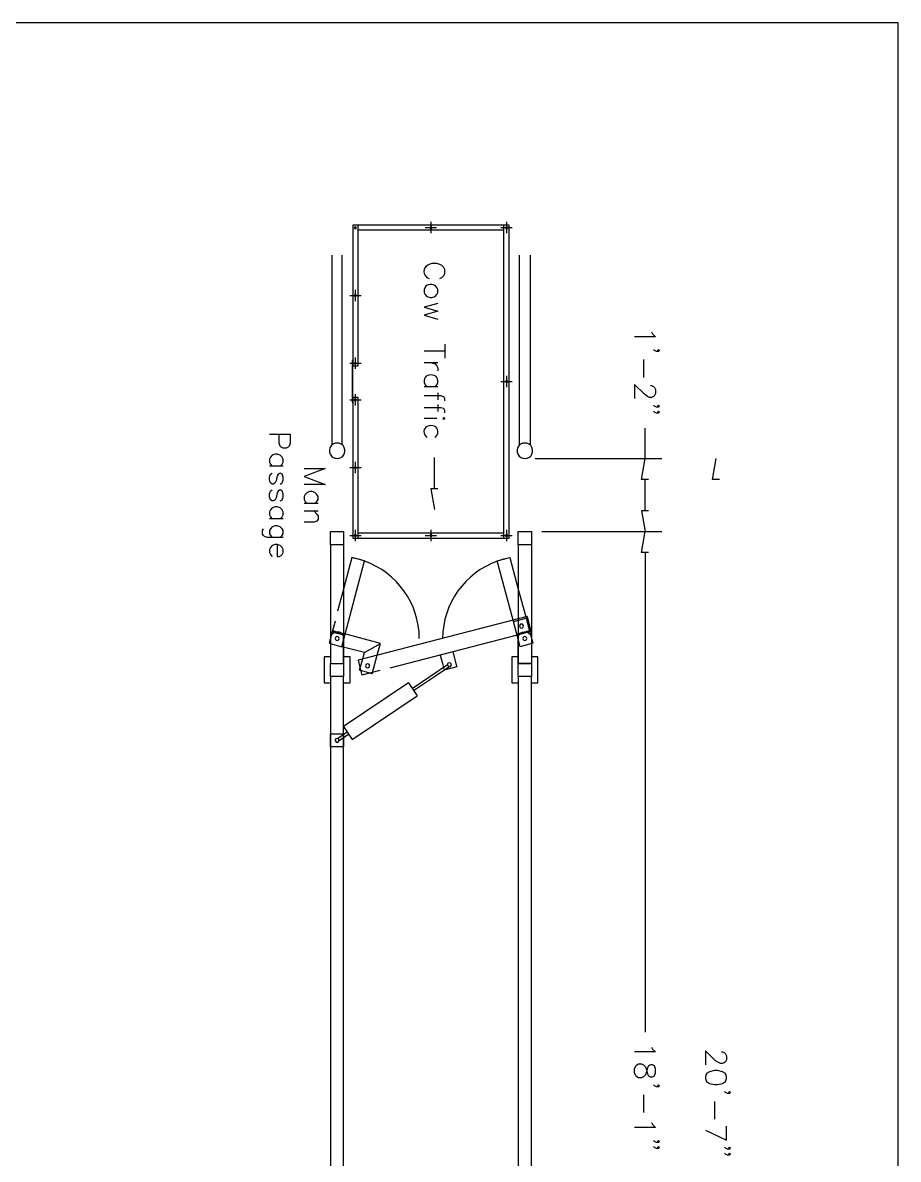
# Model space of a CAD drawing. Extents: x 18 to 773, y 27 to 1196.
# Drawn here: x 395.7 to 773.4, y 697.1 to 1187.3 of the extents above; entities that cross this region are included whole.
import ezdxf

# ---------------------------------------------------------------- set-up
doc = ezdxf.new("R2010")
doc.units = 0
doc.layers.add('Sort_Gate_Installation', color=7, linetype='CONTINUOUS')

msp = doc.modelspace()

# ---------------------------------------------------------------- linework, layer by layer
at = {"layer": 'Sort_Gate_Installation', "color": 1}
for points in [[(773.4, 1187.28), (18.54, 1187.28), (18.54, 27.48), (773.4, 27.48), (773.4, 1187.28), (773.4, 1187.28)], [(529.32, 925.08), (534.72, 923.64), (543.18, 955.14), (537.72, 956.58)], [(534.12, 943.02), (531.54, 933.48)], [(530.4, 929.16), (527.82, 919.68), (533.28, 918.18), (534.72, 923.64), (529.32, 925.08)], [(613.26, 931.2), (609.48, 930.24), (540.36, 912.36)], [(614.28, 925.08), (608.82, 923.64), (607.38, 929.04), (612.84, 930.54), (614.28, 925.08), (614.28, 925.08)], [(610.86, 926.22), (611.28, 926.34), (611.58, 926.64), (611.7, 927.06), (611.58, 927.48), (611.28, 927.84), (610.86, 927.9), (610.44, 927.84), (610.08, 927.48), (610.02, 927.06), (610.08, 926.64), (610.44, 926.34), (610.86, 926.22), (610.86, 926.22)], [(613.26, 931.2), (614.94, 924.66)], [(528.48, 910.98), (534.12, 910.98), (534.12, 922.8), (532.44, 924.48), (530.16, 924.48), (528.48, 922.8), (528.48, 910.98), (528.48, 910.98)], [(528.66, 924.66), (534.6, 923.1)], [(531.3, 920.82), (531.72, 920.94), (532.02, 921.24), (532.14, 921.66), (532.02, 922.08), (531.72, 922.38), (531.3, 922.5), (530.88, 922.38), (530.58, 922.08), (530.46, 921.66), (530.58, 921.24), (530.88, 920.94), (531.3, 920.82), (531.3, 920.82)], [(531.3, 920.82), (531.72, 920.94), (532.02, 921.24), (532.14, 921.66), (532.02, 922.08), (531.72, 922.38), (531.3, 922.5), (530.88, 922.38), (530.58, 922.08), (530.46, 921.66), (530.58, 921.24), (530.88, 920.94), (531.3, 920.82), (531.3, 920.82)], [(614.94, 924.66), (609, 923.1), (561.84, 910.98), (554.1, 908.94)], [(615.72, 919.68), (610.32, 918.18), (608.82, 923.64), (614.28, 925.08), (615.72, 919.68), (615.72, 919.68)], [(615.12, 910.98), (609.48, 910.98), (609.48, 922.8), (611.16, 924.48), (613.44, 924.48), (615.12, 922.8), (615.12, 910.98), (615.12, 910.98)], [(612.3, 920.82), (612.72, 920.94), (613.02, 921.24), (613.14, 921.66), (613.02, 922.08), (612.72, 922.38), (612.3, 922.5), (611.88, 922.38), (611.58, 922.08), (611.46, 921.66), (611.58, 921.24), (611.88, 920.94), (612.3, 920.82), (612.3, 920.82)], [(546.48, 906.54), (548.58, 914.52), (549.96, 919.56)], [(540.36, 912.36), (542.04, 905.88)], [(541.02, 907.98), (542.34, 912.9), (543.06, 915.6)], [(546.48, 906.54), (541.02, 907.98)], [(549.78, 907.86), (542.04, 905.88)], [(544.44, 909.12), (544.86, 909.24), (545.22, 909.54), (545.34, 909.96), (545.22, 910.38), (544.86, 910.68), (544.44, 910.8), (544.02, 910.68), (543.72, 910.38), (543.6, 909.96), (543.72, 909.54), (544.02, 909.24), (544.44, 909.12), (544.44, 909.12)], [(582.9, 909.42), (577.44, 908.04)], [(579.36, 909.6), (579.78, 909.48), (579.78, 909.48)], [(579.78, 909.48), (580.2, 909.6)], [(528.48, 880.56), (534.12, 880.56), (534.12, 874.98), (528.48, 874.98), (528.48, 880.56), (528.48, 880.56)], [(531.48, 878.58), (535.62, 881.4)], [(532.14, 877.68), (536.28, 880.44)], [(530.88, 877.02), (531.3, 876.9), (531.3, 876.9)], [(531.3, 876.9), (531.72, 877.02)]]:
    msp.add_lwpolyline(points, dxfattribs=at)
at = {"layer": 'Sort_Gate_Installation', "color": 7}
for points in [[(538.02, 1025.76), (538.02, 965.04), (605.52, 965.04), (605.52, 1100.04), (538.02, 1100.04), (538.02, 1039.26)], [(538.86, 1098.6), (539.16, 1098.48), (539.16, 1098.48)], [(539.16, 1098.48), (539.46, 1098.6)], [(540.3, 1100.04), (540.3, 1039.26)], [(569.34, 1098.9), (574.2, 1098.9)], [(571.5, 1098.6), (571.8, 1098.48), (571.8, 1098.48)], [(571.8, 1101.36), (571.8, 1096.5)], [(571.8, 1098.48), (572.1, 1098.6)], [(601.98, 1098.9), (606.84, 1098.9)], [(603.3, 965.04), (603.3, 1100.04)], [(604.14, 1098.6), (604.44, 1098.48), (604.44, 1098.48)], [(604.44, 1101.36), (604.44, 1096.5)], [(604.44, 1098.48), (604.74, 1098.6)], [(603.3, 1097.76), (540.3, 1097.76)], [(529.02, 1087.08), (529.02, 1005.18)], [(533.52, 1005.18), (533.52, 1087.08)], [(575.64, 1077), (576.54, 1077.42), (577.38, 1078.26), (577.8, 1079.1), (577.8, 1080.84), (577.38, 1081.68), (576.54, 1082.58), (575.64, 1083), (574.38, 1083.42), (572.22, 1083.42)], [(610.02, 1005.18), (610.02, 1087.08)], [(614.52, 1087.08), (614.52, 1005.18)], [(569.22, 1078.26), (570.06, 1077.42), (570.96, 1077)], [(574.8, 1072.26), (574.38, 1073.1), (573.54, 1074)], [(536.76, 1069.68), (541.62, 1069.68)], [(538.86, 1069.38), (539.16, 1069.2), (539.16, 1069.2)], [(539.16, 1072.08), (539.16, 1067.22)], [(539.16, 1069.2), (539.46, 1069.38)], [(568.8, 1072.26), (568.8, 1071), (569.22, 1070.1), (570.06, 1069.26), (571.38, 1068.84), (572.22, 1068.84), (573.54, 1069.26), (574.38, 1070.1), (574.8, 1071), (574.8, 1072.26), (574.8, 1072.26)], [(574.8, 1066.26), (568.8, 1064.58), (574.8, 1062.84), (568.8, 1061.1), (574.8, 1059.42)], [(666.96, 1054.02), (667.38, 1053.12), (668.64, 1051.86), (659.64, 1051.86)], [(577.8, 1045.68), (568.8, 1045.68)], [(577.8, 1048.68), (577.8, 1042.68)], [(669.96, 1045.44), (669.54, 1045.86), (669.96, 1046.28), (670.38, 1045.86), (669.96, 1045.44), (669.12, 1045.44), (668.22, 1045.86), (667.8, 1046.28)], [(536.76, 1040.4), (541.62, 1040.4)], [(538.02, 1041.54), (537.78, 1041.54), (537.78, 1039.26), (538.02, 1039.26), (538.02, 1041.54), (538.02, 1041.54)], [(537.78, 1041.54), (537.78, 1041.54)], [(538.02, 1041.54), (537.78, 1041.54), (537.78, 1023.54), (538.02, 1023.54), (538.02, 1041.54), (538.02, 1041.54)], [(537.78, 1041.54), (537.78, 1041.54)], [(538.02, 1039.26), (540.3, 1039.26)], [(538.86, 1040.1), (539.16, 1039.98), (539.16, 1039.98)], [(539.16, 1042.86), (539.16, 1038)], [(539.16, 1039.98), (539.46, 1040.1)], [(574.8, 1040.58), (568.8, 1040.58)], [(572.22, 1040.58), (573.54, 1040.1), (574.38, 1039.26), (574.8, 1038.42), (574.8, 1037.1)], [(663.54, 1042.02), (663.54, 1034.28)], [(604.44, 1034.94), (604.44, 1030.08)], [(574.8, 1030.26), (568.8, 1030.26)], [(569.22, 1031.1), (570.06, 1030.26)], [(573.54, 1030.26), (574.38, 1031.1)], [(601.98, 1032.54), (606.84, 1032.54)], [(604.14, 1032.24), (604.44, 1032.12), (604.44, 1032.12)], [(604.44, 1032.12), (604.74, 1032.24)], [(666.54, 1030.86), (666.96, 1030.86), (667.8, 1030.44), (668.22, 1030.02), (668.64, 1029.12), (668.64, 1027.44), (668.22, 1026.54), (667.8, 1026.12), (666.96, 1025.7), (666.12, 1025.7), (665.22, 1026.12), (663.96, 1027.02), (659.64, 1031.28), (659.64, 1025.28)], [(536.76, 1024.68), (541.62, 1024.68)], [(538.02, 1025.76), (537.78, 1025.76), (537.78, 1023.54), (538.02, 1023.54), (538.02, 1025.76), (538.02, 1025.76)], [(537.78, 1025.76), (537.78, 1025.76)], [(538.02, 1025.76), (540.3, 1025.76)], [(539.16, 1024.2), (539.46, 1024.38), (539.58, 1024.68), (539.46, 1024.92), (539.16, 1025.1), (538.86, 1024.92), (538.74, 1024.68), (538.86, 1024.38), (539.16, 1024.2), (539.16, 1024.2)], [(539.16, 1027.08), (539.16, 1022.22)], [(540.3, 1025.76), (540.3, 965.04)], [(577.8, 1024.26), (577.8, 1025.1), (577.38, 1026), (576.06, 1026.42), (568.8, 1026.42)], [(574.8, 1027.68), (574.8, 1024.68)], [(577.8, 1019.1), (577.8, 1020), (577.38, 1020.84), (576.06, 1021.26), (568.8, 1021.26)], [(574.8, 1022.58), (574.8, 1019.58)], [(669.96, 1021.44), (669.54, 1021.86), (669.96, 1022.28), (670.38, 1021.86), (669.96, 1021.44), (669.12, 1021.44), (668.22, 1021.86), (667.8, 1022.28)], [(669.96, 1018.86), (669.54, 1019.28), (669.96, 1019.7), (670.38, 1019.28), (669.96, 1018.86), (669.12, 1018.86), (668.22, 1019.28), (667.8, 1019.7)], [(574.38, 1016.58), (568.8, 1016.58)], [(577.38, 1017), (576.96, 1016.58), (577.38, 1016.1), (577.8, 1016.58), (577.38, 1017), (577.38, 1017)], [(502.08, 1009.8), (511.08, 1009.8), (511.08, 1005.9), (510.6, 1004.64), (510.18, 1004.22), (509.34, 1003.8), (508.08, 1003.8), (507.18, 1004.22), (506.76, 1004.64), (506.34, 1005.9), (506.34, 1009.8)], [(664.14, 999.3), (664.14, 1012.38)], [(532.14, 1005.96), (531.3, 1006.02), (530.4, 1005.96)], [(569.22, 1009.26), (570.06, 1008.42)], [(573.54, 1008.42), (574.38, 1009.26)], [(613.14, 1005.96), (612.3, 1006.02), (611.4, 1005.96)], [(506.76, 996.06), (507.6, 996.9), (508.08, 997.8), (508.08, 999.06), (507.6, 999.9), (506.76, 1000.8), (505.5, 1001.22), (504.6, 1001.22), (503.34, 1000.8), (502.5, 999.9), (502.08, 999.06), (502.08, 997.8), (502.5, 996.9), (503.34, 996.06)], [(508.08, 996.06), (502.08, 996.06)], [(529.62, 999.78), (530.4, 999.42), (531.3, 999.3), (531.3, 999.3)], [(531.3, 999.3), (532.14, 999.42), (532.98, 999.78)], [(536.76, 995.4), (541.62, 995.4)], [(538.86, 995.1), (539.16, 994.98), (539.16, 994.98)], [(539.16, 997.86), (539.16, 993)], [(539.16, 994.98), (539.46, 995.1)], [(573.3, 986.28), (573.3, 999.78)], [(610.62, 999.78), (611.4, 999.42), (612.3, 999.3), (612.3, 999.3)], [(612.3, 999.3), (613.14, 999.42), (613.98, 999.78)], [(616.8, 999.3), (671.34, 999.3)], [(665.64, 990.3), (662.64, 990.3), (664.14, 999.3)], [(696.3, 990.3), (693.3, 990.3), (694.8, 999.3)], [(506.76, 988.32), (507.6, 988.8), (508.08, 990.06), (508.08, 991.32), (507.6, 992.64), (506.76, 993.06), (505.92, 992.64), (505.5, 991.8), (505.08, 989.64), (504.6, 988.8), (503.76, 988.32), (503.34, 988.32), (502.5, 988.8), (502.08, 990.06), (502.08, 991.32), (502.5, 992.64), (503.34, 993.06)], [(517.08, 994.98), (526.08, 994.98), (517.08, 991.56), (526.08, 988.14), (517.08, 988.14)], [(664.14, 976.8), (664.14, 990.3)], [(506.76, 981.06), (507.6, 981.48), (508.08, 982.8), (508.08, 984.06), (507.6, 985.32), (506.76, 985.8), (505.92, 985.32), (505.5, 984.48), (505.08, 982.32), (504.6, 981.48), (503.76, 981.06), (503.34, 981.06), (502.5, 981.48), (502.08, 982.8), (502.08, 984.06), (502.5, 985.32), (503.34, 985.8)], [(574.8, 986.28), (571.8, 986.28), (573.3, 977.28)], [(521.76, 979.98), (522.6, 980.82), (523.08, 981.72), (523.08, 982.98), (522.6, 983.82), (521.76, 984.72), (520.5, 985.14), (519.6, 985.14), (518.34, 984.72), (517.5, 983.82), (517.08, 982.98), (517.08, 981.72), (517.5, 980.82), (518.34, 979.98)], [(506.76, 973.32), (507.6, 974.22), (508.08, 975.06), (508.08, 976.32), (507.6, 977.22), (506.76, 978.06), (505.5, 978.48), (504.6, 978.48), (503.34, 978.06), (502.5, 977.22), (502.08, 976.32), (502.08, 975.06), (502.5, 974.22), (503.34, 973.32)], [(523.08, 979.98), (517.08, 979.98)], [(523.08, 976.56), (517.08, 976.56)], [(521.34, 976.56), (522.6, 975.3), (523.08, 974.4), (523.08, 973.14), (522.6, 972.3), (521.34, 971.82), (517.08, 971.82)], [(665.64, 976.8), (662.64, 976.8), (664.14, 967.8)], [(508.08, 973.32), (502.08, 973.32)], [(508.08, 965.22), (501.18, 965.22), (499.92, 965.64), (499.5, 966.06), (499.08, 966.9), (499.08, 968.22), (499.5, 969.06)], [(506.76, 965.22), (507.6, 966.06), (508.08, 966.9), (508.08, 968.22), (507.6, 969.06), (506.76, 969.9), (505.5, 970.32), (504.6, 970.32), (503.34, 969.9), (502.5, 969.06), (502.08, 968.22), (502.08, 966.9), (502.5, 966.06), (503.34, 965.22)], [(534.12, 962.16), (528.48, 962.16), (528.48, 967.8), (534.12, 967.8), (534.12, 962.16), (534.12, 962.16)], [(536.76, 966.18), (541.62, 966.18)], [(539.16, 965.7), (539.46, 965.88), (539.58, 966.18), (539.46, 966.42), (539.16, 966.6), (538.86, 966.42), (538.74, 966.18), (538.86, 965.88), (539.16, 965.7), (539.16, 965.7)], [(539.16, 968.58), (539.16, 963.72)], [(540.3, 967.26), (603.3, 967.26)], [(569.34, 966.18), (574.2, 966.18)], [(571.8, 965.7), (572.1, 965.88), (572.22, 966.18), (572.1, 966.42), (571.8, 966.6), (571.5, 966.42), (571.38, 966.18), (571.5, 965.88), (571.8, 965.7), (571.8, 965.7)], [(571.8, 968.58), (571.8, 963.72)], [(601.98, 966.18), (606.84, 966.18)], [(604.44, 965.7), (604.74, 965.88), (604.86, 966.18), (604.74, 966.42), (604.44, 966.6), (604.14, 966.42), (604.02, 966.18), (604.14, 965.88), (604.44, 965.7), (604.44, 965.7)], [(604.44, 968.58), (604.44, 963.72)], [(615.12, 962.16), (609.48, 962.16), (609.48, 967.8), (615.12, 967.8), (615.12, 962.16), (615.12, 962.16)], [(619.62, 967.8), (671.34, 967.8)], [(619.62, 967.8), (671.34, 967.8)], [(665.64, 958.8), (662.64, 958.8), (664.14, 967.8)], [(505.5, 962.22), (505.5, 957.06), (506.34, 957.06), (507.18, 957.48), (507.6, 957.9), (508.08, 958.8), (508.08, 960.06), (507.6, 960.9), (506.76, 961.8), (505.5, 962.22), (504.6, 962.22), (503.34, 961.8), (502.5, 960.9), (502.08, 960.06), (502.08, 958.8), (502.5, 957.9), (503.34, 957.06)], [(528.48, 962.16), (528.48, 910.98)], [(534.12, 962.16), (534.12, 910.98)], [(609.48, 962.16), (609.48, 910.98)], [(615.12, 962.16), (615.12, 910.98)], [(537.72, 956.58), (534.12, 943.02)], [(540.54, 955.86), (537.72, 956.52)], [(605.82, 956.58), (609.48, 943.02), (612.66, 931.02), (614.28, 925.08), (608.82, 923.64), (607.26, 929.64), (600.42, 955.14), (605.82, 956.58)], [(605.88, 956.52), (603.06, 955.86)], [(664.14, 958.8), (664.14, 751.98)], [(549.96, 919.56), (534.12, 923.82)], [(566.7, 921.66), (566.64, 924.54)], [(576.96, 924.54), (576.84, 921.66)], [(543.06, 915.6), (533.28, 918.18)], [(543.06, 915.6), (549.96, 919.56)], [(528.48, 913.8), (525.66, 913.8), (525.66, 902.52), (528.48, 902.52)], [(534.12, 902.52), (536.94, 902.52), (536.94, 913.8), (534.12, 913.8)], [(575.76, 914.58), (576.72, 910.98), (577.44, 908.04)], [(581.22, 915.96), (582.48, 910.98), (582.9, 909.42)], [(609.48, 913.8), (606.66, 913.8), (606.66, 902.52), (609.48, 902.52)], [(615.12, 902.52), (617.94, 902.52), (617.94, 913.8), (615.12, 913.8)], [(534.12, 905.34), (528.48, 905.34), (528.48, 673.56), (534.12, 673.56), (534.12, 905.34), (534.12, 905.34), (528.48, 905.34), (528.48, 910.98), (534.12, 910.98), (534.12, 905.34), (534.12, 905.34)], [(563.64, 900.18), (571.26, 905.34), (578.94, 910.44)], [(564.3, 899.28), (573.3, 905.34), (579.54, 909.54)], [(615.12, 905.34), (609.48, 905.34), (609.48, 673.56), (615.12, 673.56), (615.12, 905.34), (615.12, 905.34), (609.48, 905.34), (609.48, 910.98), (615.12, 910.98), (615.12, 905.34), (615.12, 905.34)], [(528.48, 905.34), (528.48, 905.34)], [(562.08, 902.52), (534.06, 883.74), (537.84, 878.1)], [(562.08, 902.52), (565.86, 896.94)], [(609.48, 905.34), (609.48, 905.34)], [(537.84, 878.1), (565.86, 896.94)], [(666.96, 745.5), (667.38, 744.66), (668.64, 743.4), (659.64, 743.4)], [(697.14, 743.46), (697.56, 743.46), (698.4, 743.04), (698.88, 742.62), (699.3, 741.78), (699.3, 740.04), (698.88, 739.2), (698.4, 738.78), (697.56, 738.36), (696.72, 738.36), (695.88, 738.78), (694.56, 739.62), (690.3, 743.88), (690.3, 737.88)], [(668.64, 736.08), (668.22, 737.4), (667.38, 737.82), (666.54, 737.82), (665.64, 737.4), (665.22, 736.5), (664.8, 734.82), (664.38, 733.5), (663.54, 732.66), (662.64, 732.24), (661.38, 732.24), (660.54, 732.66), (660.12, 733.08), (659.64, 734.4), (659.64, 736.08), (660.12, 737.4), (660.54, 737.82), (661.38, 738.24), (662.64, 738.24), (663.54, 737.82), (664.38, 736.92), (664.8, 735.66), (665.22, 733.92), (665.64, 733.08), (666.54, 732.66), (667.38, 732.66), (668.22, 733.08), (668.64, 734.4), (668.64, 736.08), (668.64, 736.08)], [(699.3, 732.78), (698.88, 734.04), (697.56, 734.88), (695.4, 735.36), (694.14, 735.36), (691.98, 734.88), (690.72, 734.04), (690.3, 732.78), (690.3, 731.88), (690.72, 730.62), (691.98, 729.78), (694.14, 729.36), (695.4, 729.36), (697.56, 729.78), (698.88, 730.62), (699.3, 731.88), (699.3, 732.78), (699.3, 732.78)], [(669.96, 728.4), (669.54, 728.82), (669.96, 729.24), (670.38, 728.82), (669.96, 728.4), (669.12, 728.4), (668.22, 728.82), (667.8, 729.24)], [(700.56, 725.46), (700.14, 725.88), (700.56, 726.36), (700.98, 725.88), (700.56, 725.46), (699.72, 725.46), (698.88, 725.88), (698.4, 726.36)], [(663.54, 724.92), (663.54, 717.24)], [(694.14, 722.04), (694.14, 714.36)], [(666.96, 712.92), (667.38, 712.08), (668.64, 710.82), (659.64, 710.82)], [(690.3, 709.62), (699.3, 705.36), (699.3, 711.36)], [(669.96, 704.4), (669.54, 704.82), (669.96, 705.24), (670.38, 704.82), (669.96, 704.4), (669.12, 704.4), (668.22, 704.82), (667.8, 705.24)], [(669.96, 701.82), (669.54, 702.24), (669.96, 702.66), (670.38, 702.24), (669.96, 701.82), (669.12, 701.82), (668.22, 702.24), (667.8, 702.66)], [(700.56, 701.46), (700.14, 701.88), (700.56, 702.36), (700.98, 701.88), (700.56, 701.46), (699.72, 701.46), (698.88, 701.88), (698.4, 702.36)], [(700.56, 698.88), (700.14, 699.36), (700.56, 699.78), (700.98, 699.36), (700.56, 698.88), (699.72, 698.88), (698.88, 699.36), (698.4, 699.78)]]:
    msp.add_lwpolyline(points, dxfattribs=at)
for points in [[(539.46, 1098.6), (540.036, 1099.546), (538.284, 1099.546), (538.86, 1098.6)], [(572.1, 1098.6), (572.676, 1099.546), (570.924, 1099.546), (571.5, 1098.6)], [(604.74, 1098.6), (605.316, 1099.546), (603.564, 1099.546), (604.14, 1098.6)], [(572.22, 1083.42), (569.636, 1082.978), (567.647, 1080.751), (569.22, 1078.26)], [(573.54, 1074), (571.582, 1074.919), (569.579, 1074.471), (568.8, 1072.26)], [(539.46, 1069.38), (540.036, 1070.326), (538.284, 1070.326), (538.86, 1069.38)], [(539.46, 1040.1), (540.036, 1041.046), (538.284, 1041.046), (538.86, 1040.1)], [(574.38, 1031.1), (577.032, 1036.847), (566.568, 1036.847), (569.22, 1031.1)], [(604.74, 1032.24), (605.316, 1033.186), (603.564, 1033.186), (604.14, 1032.24)], [(574.38, 1009.26), (577.081, 1014.956), (566.519, 1014.956), (569.22, 1009.26)], [(530.4, 1005.96), (527.434, 1005.085), (527.128, 1001.04), (529.62, 999.78)], [(532.98, 999.78), (535.599, 1001.14), (535.022, 1005.255), (532.14, 1005.96)], [(611.4, 1005.96), (608.434, 1005.085), (608.128, 1001.04), (610.62, 999.78)], [(613.98, 999.78), (616.599, 1001.14), (616.022, 1005.255), (613.14, 1005.96)], [(539.46, 995.1), (540.036, 996.046), (538.284, 996.046), (538.86, 995.1)], [(566.64, 924.54), (565.341, 939.45), (555.007, 951.936), (540.54, 955.86)], [(603.06, 955.86), (588.643, 951.962), (578.2, 939.418), (576.96, 924.54)]]:
    msp.add_open_spline(points, degree=3, dxfattribs=at)
at = {"layer": 'Sort_Gate_Installation', "color": 1}
for points in [[(580.2, 909.6), (581.978, 911.739), (577.498, 911.641), (579.36, 909.6)], [(531.72, 877.02), (533.447, 879.125), (529.153, 879.125), (530.88, 877.02)]]:
    msp.add_open_spline(points, degree=3, dxfattribs=at)

doc.saveas('drawing.dxf')
